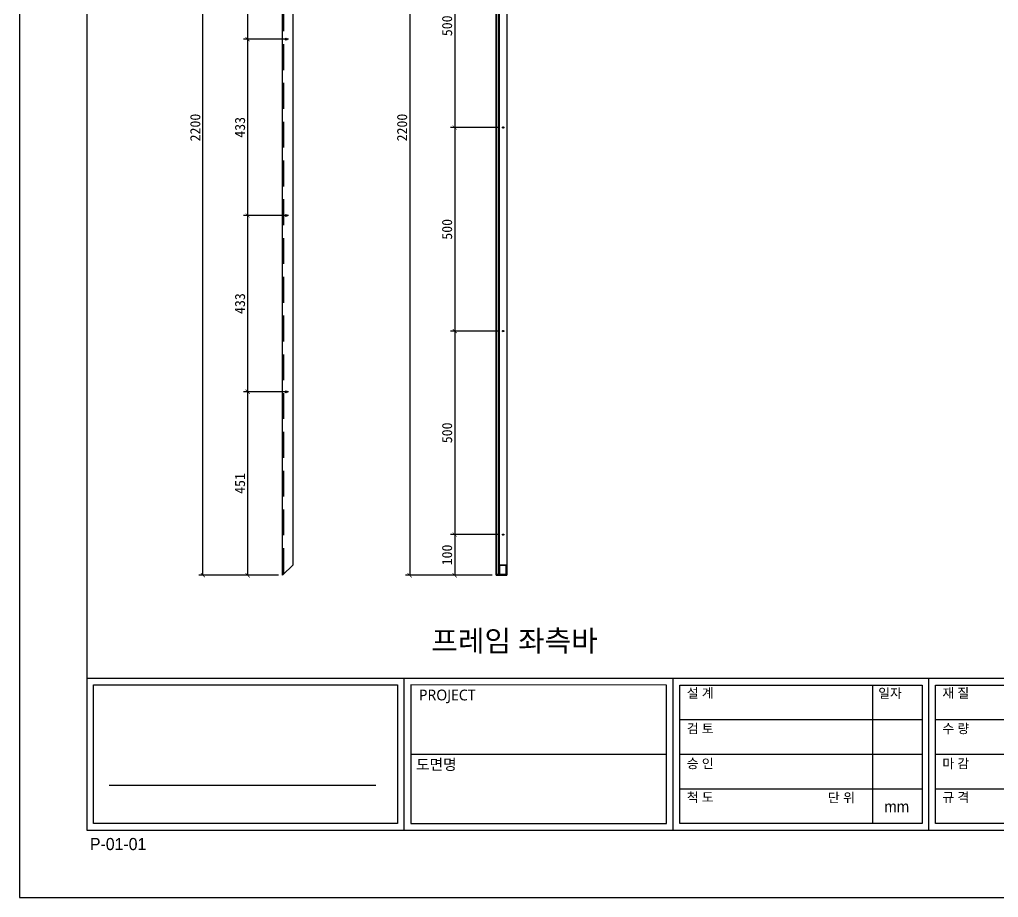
# Model space of a CAD drawing. Header units: millimetres. Extents: x -44117 to 256353, y -2095463 to 65325.
# Drawn here: x -26735 to -24328, y 7428 to 9585 of the extents above; entities that cross this region are included whole.
import ezdxf

# ---------------------------------------------------------------- set-up
doc = ezdxf.new("R2010")
doc.units = ezdxf.units.MM
doc.header["$LTSCALE"] = 10
doc.linetypes.add('HIDDEN', pattern=[9.525, 6.35, -3.175])
doc.layers.add('도면층1', color=7, linetype='HIDDEN')
doc.styles.add('고딕', font='')
doc.styles.get('고딕').set_extended_font_data('HYgtrE')
doc.dimstyles.new('ISO-25', dxfattribs={"dimtxt": 2.5, "dimasz": 2.5, "dimexe": 1, "dimexo": 1, "dimtad": 1, "dimtxsty": 'Standard', "dimblk": 'ARCHTICK', "dimcen": 2.5, "dimadec": 0, "dimazin": 0, "dimtfac": 1, "dimtmove": 0, "dimatfit": 3, "dimfxl": 0, "dimarcsym": 0})

# ---------------------------------------------------------------- blocks, each defined once
blk = doc.blocks.new('a4 1scale')
at = {"color": 8}
for p, q in [((-15144.83, -4477.05), (-14867.83, -4477.05)), ((-15097.66, -4499.61), (-15097.66, -4477.05)), ((-15057.67, -4499.62), (-15057.67, -4477.06)), ((-15028.06, -4478.06), (-15028.06, -4498.62)), ((-15019.68, -4499.62), (-15019.68, -4477.06)), ((-15056.67, -4483.2), (-15020.68, -4483.2)), ((-15018.68, -4483.2), (-14982.69, -4483.2)), ((-15096.66, -4488.33), (-15058.67, -4488.34)), ((-15056.67, -4488.34), (-15020.68, -4488.34)), ((-15018.68, -4488.34), (-14982.69, -4488.34)), ((-15141.53, -4492.95), (-15101.88, -4492.95)), ((-15056.67, -4493.48), (-15020.68, -4493.48)), ((-15018.68, -4493.48), (-14982.69, -4493.48))]:
    blk.add_line(p, q, dxfattribs=at)
for points in [[(-15154.83, -4509.61), (-14857.83, -4509.61), (-14857.83, -4299.61), (-15154.83, -4299.61)], [(-15144.83, -4499.61), (-14867.83, -4499.61), (-14867.83, -4309.61), (-15144.83, -4309.61)]]:
    blk.add_lwpolyline(points, close=True)
for points in [[(-15143.82, -4478.05), (-15098.66, -4478.05), (-15098.66, -4498.61), (-15143.83, -4498.61)], [(-15058.67, -4478.06), (-15096.66, -4478.05), (-15096.66, -4498.61), (-15058.66, -4498.62)], [(-15056.67, -4478.06), (-15020.68, -4478.06), (-15020.68, -4498.62), (-15056.67, -4498.62)], [(-15018.68, -4478.06), (-14982.69, -4478.06), (-14982.69, -4498.62), (-15018.68, -4498.62)]]:
    blk.add_lwpolyline(points, close=True, dxfattribs=at)
at = {"color": 8, "style": '고딕'}
for s, insert, char_height, width, attachment_point in [('{\\fMalgun Gothic|b0|i0|c129|p50;설 계}', (-15055.65, -4478.55), 1.4003, 21.6513, 1), ('{\\fGulim|b0|i0|c129|p50;일자}', (-15027.2, -4478.57), 1.4, 24.7824, 1), ('{\\fMalgun Gothic|b0|i0|c129|p50;재 질}', (-15017.66, -4478.55), 1.4003, 21.6513, 1), ('{\\fMalgun Gothic|b0|i0|c129|p50;PROJECT}', (-15095.45, -4478.74), 1.6004, 37.4801, 1), ('{\\fMalgun Gothic|b0|i0|c129|p50;검 토}', (-15055.65, -4483.82), 1.4003, 21.6513, 1), ('{\\fMalgun Gothic|b0|i0|c129|p50;수 량}', (-15017.66, -4483.82), 1.4003, 21.6513, 1), ('{\\fMalgun Gothic|b0|i0|c129|p50;도면명}', (-15095.89, -4489.07), 1.6004, 37.4801, 1), ('{\\fMalgun Gothic|b0|i0|c129|p50;승 인}', (-15055.65, -4489.02), 1.4003, 21.6513, 1), ('{\\fMalgun Gothic|b0|i0|c129|p50;마 감}', (-15017.66, -4489.02), 1.4003, 21.6513, 1), ('{\\fMalgun Gothic|b0|i0|c129|p50;척 도 }', (-15055.65, -4494.02), 1.4003, 21.6513, 1), ('{\\fGulim|b0|i0|c129|p50;단 위}', (-15034.68, -4494.09), 1.4003, 21.6513, 1), ('{\\fMalgun Gothic|b0|i0|c129|p50;규 격 }', (-15017.66, -4494.02), 1.4003, 21.6513, 1), ('mm', (-15024.45, -4496.13), 1.7, 15.2516, 5), ('{\\C8;P-01-01}', (-15144.37, -4500.78), 1.8004, 27.0059, 1)]:
    blk.add_mtext(s, dxfattribs=dict(at, insert=insert, char_height=char_height, width=width, attachment_point=attachment_point))
blk = doc.blocks.new('_ArchTick')
at = {"color": 0, "linetype": 'ByBlock', "const_width": 0.15}
blk.add_lwpolyline([(-0.5, -0.5), (0.5, 0.5)], dxfattribs=at)
blk = doc.blocks.new('*D139')
at = {"color": 0, "lineweight": -2}
for p, q in [((-26073.6, 9969.4), (-26183.9, 9969.4)), ((-26173.9, 9969.4), (-26173.9, 9536.4)), ((-26073.6, 9536.4), (-26183.9, 9536.4))]:
    blk.add_line(p, q, dxfattribs=at)
at = {"layer": 'Defpoints', "color": 0}
for p in [(-26063.6, 9969.4), (-26173.9, 9536.4), (-26063.6, 9536.4)]:
    blk.add_point(p, dxfattribs=at)
at = {"color": 0, "lineweight": -2, "xscale": 10, "yscale": 10, "zscale": 10}
for p, rotation in [((-26173.9, 9969.4), 90), ((-26173.9, 9536.4), 270)]:
    blk.add_blockref('_ArchTick', p, dxfattribs=dict(at, rotation=rotation))
at = {"color": 0, "insert": (-26192.6, 9752.9), "char_height": 25, "attachment_point": 5, "rotation": 90}
blk.add_mtext('433', dxfattribs=at)
blk = doc.blocks.new('_None')
blk = doc.blocks.new('*D140')
at = {"color": 0, "lineweight": -2}
for p, q in [((-26073.6, 9536.4), (-26183.9, 9536.4)), ((-26173.9, 9536.4), (-26173.9, 9103.4)), ((-26073.6, 9103.4), (-26183.9, 9103.4))]:
    blk.add_line(p, q, dxfattribs=at)
at = {"layer": 'Defpoints', "color": 0}
for p in [(-26063.6, 9536.4), (-26173.9, 9103.4), (-26063.6, 9103.4)]:
    blk.add_point(p, dxfattribs=at)
at = {"color": 0, "lineweight": -2, "xscale": 10, "yscale": 10, "zscale": 10}
for p, rotation in [((-26173.9, 9536.4), 90), ((-26173.9, 9103.4), 270)]:
    blk.add_blockref('_ArchTick', p, dxfattribs=dict(at, rotation=rotation))
at = {"color": 0, "insert": (-26192.6, 9319.9), "char_height": 25, "attachment_point": 5, "rotation": 90}
blk.add_mtext('433', dxfattribs=at)
blk = doc.blocks.new('*D141')
at = {"color": 0, "lineweight": -2}
for p, q in [((-26073.6, 9103.4), (-26183.9, 9103.4)), ((-26173.9, 9103.4), (-26173.9, 8670.4)), ((-26073.6, 8670.4), (-26183.9, 8670.4))]:
    blk.add_line(p, q, dxfattribs=at)
at = {"layer": 'Defpoints', "color": 0}
for p in [(-26063.6, 9103.4), (-26173.9, 8670.4), (-26063.6, 8670.4)]:
    blk.add_point(p, dxfattribs=at)
at = {"color": 0, "lineweight": -2, "xscale": 10, "yscale": 10, "zscale": 10}
for p, rotation in [((-26173.9, 9103.4), 90), ((-26173.9, 8670.4), 270)]:
    blk.add_blockref('_ArchTick', p, dxfattribs=dict(at, rotation=rotation))
at = {"color": 0, "insert": (-26192.6, 8886.9), "char_height": 25, "attachment_point": 5, "rotation": 90}
blk.add_mtext('433', dxfattribs=at)
blk = doc.blocks.new('*D235')
at = {"color": 0, "lineweight": -2}
for p, q in [((-26073.6, 8670.4), (-26183.9, 8670.4)), ((-26173.9, 8670.4), (-26173.9, 8219.4)), ((-26098.1, 8219.4), (-26183.9, 8219.4))]:
    blk.add_line(p, q, dxfattribs=at)
at = {"layer": 'Defpoints', "color": 0}
for p in [(-26063.6, 8670.4), (-26173.9, 8219.4), (-26088.1, 8219.4)]:
    blk.add_point(p, dxfattribs=at)
at = {"color": 0, "lineweight": -2, "xscale": 10, "yscale": 10, "zscale": 10}
for p, rotation in [((-26173.9, 8670.4), 90), ((-26173.9, 8219.4), 270)]:
    blk.add_blockref('_ArchTick', p, dxfattribs=dict(at, rotation=rotation))
at = {"color": 0, "insert": (-26192.6, 8444.9), "char_height": 25, "attachment_point": 5, "rotation": 90}
blk.add_mtext('451', dxfattribs=at)
blk = doc.blocks.new('*D236')
at = {"color": 0, "lineweight": -2}
for p, q in [((-25572.9, 10419.4), (-25785.5, 10419.4)), ((-25775.5, 10419.4), (-25775.5, 8219.4)), ((-25572.9, 8219.4), (-25785.5, 8219.4))]:
    blk.add_line(p, q, dxfattribs=at)
at = {"layer": 'Defpoints', "color": 0}
for p in [(-25562.9, 10419.4), (-25775.5, 8219.4), (-25562.9, 8219.4)]:
    blk.add_point(p, dxfattribs=at)
at = {"color": 0, "lineweight": -2, "xscale": 10, "yscale": 10, "zscale": 10}
for p, rotation in [((-25775.5, 10419.4), 90), ((-25775.5, 8219.4), 270)]:
    blk.add_blockref('_ArchTick', p, dxfattribs=dict(at, rotation=rotation))
at = {"color": 0, "insert": (-25794.2, 9319.4), "char_height": 25, "attachment_point": 5, "rotation": 90}
blk.add_mtext('2200', dxfattribs=at)
blk = doc.blocks.new('*D142')
at = {"color": 0, "lineweight": -2}
for p, q in [((-26098.1, 10419.4), (-26293.8, 10419.4)), ((-26283.8, 8219.4), (-26283.8, 10419.4)), ((-26098.1, 8219.4), (-26293.8, 8219.4))]:
    blk.add_line(p, q, dxfattribs=at)
at = {"layer": 'Defpoints', "color": 0}
for p in [(-26283.8, 10419.4), (-26088.1, 10419.4), (-26088.1, 8219.4)]:
    blk.add_point(p, dxfattribs=at)
at = {"color": 0, "lineweight": -2, "xscale": 10, "yscale": 10, "zscale": 10}
for p, rotation in [((-26283.8, 10419.4), 90), ((-26283.8, 8219.4), 270)]:
    blk.add_blockref('_ArchTick', p, dxfattribs=dict(at, rotation=rotation))
at = {"color": 0, "insert": (-26302.6, 9319.4), "char_height": 25, "attachment_point": 5, "rotation": 90}
blk.add_mtext('2200', dxfattribs=at)
blk = doc.blocks.new('*D269')
at = {"color": 0, "lineweight": -2}
for p, q in [((-25555.9, 9819.4), (-25674.9, 9819.4)), ((-25664.9, 9819.4), (-25664.9, 9319.4)), ((-25555.9, 9319.4), (-25674.9, 9319.4))]:
    blk.add_line(p, q, dxfattribs=at)
at = {"layer": 'Defpoints', "color": 0}
for p in [(-25545.9, 9819.4), (-25664.9, 9319.4), (-25545.9, 9319.4)]:
    blk.add_point(p, dxfattribs=at)
at = {"color": 0, "lineweight": -2, "xscale": 10, "yscale": 10, "zscale": 10}
for p, rotation in [((-25664.9, 9819.4), 90), ((-25664.9, 9319.4), 270)]:
    blk.add_blockref('_ArchTick', p, dxfattribs=dict(at, rotation=rotation))
at = {"color": 0, "insert": (-25683.6, 9569.4), "char_height": 25, "attachment_point": 5, "rotation": 90}
blk.add_mtext('500', dxfattribs=at)
blk = doc.blocks.new('*D270')
at = {"color": 0, "lineweight": -2}
for p, q in [((-25555.9, 9319.4), (-25674.9, 9319.4)), ((-25664.9, 9319.4), (-25664.9, 8819.4)), ((-25555.9, 8819.4), (-25674.9, 8819.4))]:
    blk.add_line(p, q, dxfattribs=at)
at = {"layer": 'Defpoints', "color": 0}
for p in [(-25545.9, 9319.4), (-25664.9, 8819.4), (-25545.9, 8819.4)]:
    blk.add_point(p, dxfattribs=at)
at = {"color": 0, "lineweight": -2, "xscale": 10, "yscale": 10, "zscale": 10}
for p, rotation in [((-25664.9, 9319.4), 90), ((-25664.9, 8819.4), 270)]:
    blk.add_blockref('_ArchTick', p, dxfattribs=dict(at, rotation=rotation))
at = {"color": 0, "insert": (-25683.6, 9069.4), "char_height": 25, "attachment_point": 5, "rotation": 90}
blk.add_mtext('500', dxfattribs=at)
blk = doc.blocks.new('*D271')
at = {"color": 0, "lineweight": -2}
for p, q in [((-25555.9, 8819.4), (-25674.9, 8819.4)), ((-25664.9, 8819.4), (-25664.9, 8319.4)), ((-25555.9, 8319.4), (-25674.9, 8319.4))]:
    blk.add_line(p, q, dxfattribs=at)
at = {"layer": 'Defpoints', "color": 0}
for p in [(-25545.9, 8819.4), (-25664.9, 8319.4), (-25545.9, 8319.4)]:
    blk.add_point(p, dxfattribs=at)
at = {"color": 0, "lineweight": -2, "xscale": 10, "yscale": 10, "zscale": 10}
for p, rotation in [((-25664.9, 8819.4), 90), ((-25664.9, 8319.4), 270)]:
    blk.add_blockref('_ArchTick', p, dxfattribs=dict(at, rotation=rotation))
at = {"color": 0, "insert": (-25683.6, 8569.4), "char_height": 25, "attachment_point": 5, "rotation": 90}
blk.add_mtext('500', dxfattribs=at)
blk = doc.blocks.new('*D272')
at = {"color": 0, "lineweight": -2}
for p, q in [((-25555.9, 8319.4), (-25674.9, 8319.4)), ((-25664.9, 8319.4), (-25664.9, 8219.4)), ((-25572.9, 8219.4), (-25674.9, 8219.4))]:
    blk.add_line(p, q, dxfattribs=at)
at = {"layer": 'Defpoints', "color": 0}
for p in [(-25545.9, 8319.4), (-25664.9, 8219.4), (-25562.9, 8219.4)]:
    blk.add_point(p, dxfattribs=at)
at = {"color": 0, "lineweight": -2, "xscale": 10, "yscale": 10, "zscale": 10}
for p, rotation in [((-25664.9, 8319.4), 90), ((-25664.9, 8219.4), 270)]:
    blk.add_blockref('_ArchTick', p, dxfattribs=dict(at, rotation=rotation))
at = {"color": 0, "insert": (-25683.6, 8269.4), "char_height": 25, "attachment_point": 5, "rotation": 90}
blk.add_mtext('100', dxfattribs=at)

msp = doc.modelspace()

# ---------------------------------------------------------------- linework, layer by layer
for p, q in [((-26088.0858, 8219.40643), (-26088.0858, 10419.40643)), ((-25562.87173, 8219.40643), (-25562.87173, 10419.40643)), ((-25536.87173, 10419.40643), (-25536.87173, 8219.40643)), ((-25561.37173, 8222.40643), (-25561.37173, 10416.40643)), ((-25556.17173, 8222.40643), (-25556.17173, 10416.40643)), ((-26062.0858, 8245.40643), (-26062.0858, 10393.40643)), ((-25554.67173, 8245.40643), (-25554.67173, 10393.40643)), ((-26088.0858, 8219.40643), (-26062.0858, 8245.40643)), ((-25562.87173, 8245.40643), (-25561.37173, 8245.40643)), ((-25556.17173, 8245.40643), (-25536.87173, 8245.40643)), ((-25554.67173, 8243.90643), (-25554.67173, 8222.40643)), ((-25554.67173, 8243.90643), (-25538.37173, 8243.90643)), ((-25538.37173, 8222.40643), (-25538.37173, 8243.90643)), ((-25536.87173, 8219.40643), (-25562.87173, 8219.40643)), ((-25562.87173, 8219.40643), (-25536.87173, 8219.40643)), ((-25561.37173, 8222.40643), (-25556.17173, 8222.40643)), ((-25554.67173, 8222.40643), (-25538.37173, 8222.40643))]:
    msp.add_line(p, q)
for centre in [(-26079.0858, 9536.40643), (-26079.0858, 9103.40643), (-26079.0858, 8670.40643)]:
    msp.add_circle(centre, 2.5)
at = {"layer": '도면층1'}
msp.add_line((-26085.0858, 8222.40643), (-26085.0858, 10416.40643), dxfattribs=at)
for centre in [(-25545.87173, 9319.40643), (-25545.87173, 8819.40643), (-25545.87173, 8319.40643)]:
    msp.add_circle(centre, 1.5, dxfattribs=at)

# ---------------------------------------------------------------- block references
at = {"color": 1, "xscale": 16.5375, "yscale": 16.5375, "zscale": 16.5375}
msp.add_blockref('a4 1scale', (223888.45264, 82005.73904), dxfattribs=at)

# ---------------------------------------------------------------- texts
at = {"color": 142, "insert": (-25517.77798, 8055.62919), "char_height": 52.004575, "width": 1506.5379465, "attachment_point": 5, "style": '고딕'}
msp.add_mtext('{\\fMalgun Gothic|b0|i0|c129|p50;프레임 좌측바}', dxfattribs=at)

# ---------------------------------------------------------------- dimensions: what is measured, and where the dimension line sits
for base, p1, p2, override, picture, middle in [((-26283.82661, 10419.40643), (-26088.0858, 8219.40643), (-26088.0858, 10419.40643), {"dimscale": 10, "dimasz": 1, "dimdec": 1, "dimcen": 0, "dimtdec": 1, "dimldrblk": 'None'}, '*D142', (-26302.57661, 9319.40643)), ((-25775.45203, 8219.40643), (-25562.87173, 10419.40643), (-25562.87173, 8219.40643), {"dimscale": 10, "dimasz": 1, "dimdec": 1, "dimcen": 0, "dimtdec": 1, "dimldrblk": 'None'}, '*D236', (-25794.20203, 9319.40643)), ((-26173.87918, 9536.40643), (-26063.5858, 9969.40643), (-26063.5858, 9536.40643), {"dimscale": 10, "dimasz": 1, "dimldrblk": 'None'}, '*D139', (-26192.62918, 9752.90643)), ((-25664.85782, 9319.40643), (-25545.87173, 9819.40643), (-25545.87173, 9319.40643), {"dimscale": 10, "dimasz": 1, "dimdec": 1, "dimcen": 0, "dimtdec": 1, "dimtmove": 1, "dimldrblk": 'None', "dimtfillclr": 100}, '*D269', (-25683.60782, 9569.40643)), ((-26173.87918, 9103.40643), (-26063.5858, 9536.40643), (-26063.5858, 9103.40643), {"dimscale": 10, "dimasz": 1, "dimldrblk": 'None'}, '*D140', (-26192.62918, 9319.90643)), ((-25664.85782, 8819.40643), (-25545.87173, 9319.40643), (-25545.87173, 8819.40643), {"dimscale": 10, "dimasz": 1, "dimdec": 1, "dimcen": 0, "dimtdec": 1, "dimtmove": 1, "dimldrblk": 'None', "dimtfillclr": 100}, '*D270', (-25683.60782, 9069.40643)), ((-26173.87918, 8670.40643), (-26063.5858, 9103.40643), (-26063.5858, 8670.40643), {"dimscale": 10, "dimasz": 1, "dimldrblk": 'None'}, '*D141', (-26192.62918, 8886.90643)), ((-25664.85782, 8319.40643), (-25545.87173, 8819.40643), (-25545.87173, 8319.40643), {"dimscale": 10, "dimasz": 1, "dimdec": 1, "dimcen": 0, "dimtdec": 1, "dimtmove": 1, "dimldrblk": 'None', "dimtfillclr": 100}, '*D271', (-25683.60782, 8569.40643)), ((-26173.87918, 8219.40643), (-26063.5858, 8670.40643), (-26088.0858, 8219.40643), {"dimscale": 10, "dimasz": 1, "dimldrblk": 'None'}, '*D235', (-26192.62918, 8444.90643)), ((-25664.85782, 8219.40643), (-25545.87173, 8319.40643), (-25562.87173, 8219.40643), {"dimscale": 10, "dimasz": 1, "dimdec": 1, "dimcen": 0, "dimtdec": 1, "dimtmove": 1, "dimldrblk": 'None', "dimtfillclr": 100}, '*D272', (-25683.60782, 8269.40643))]:
    dim = msp.add_linear_dim(base=base, p1=p1, p2=p2, angle=90, dimstyle='ISO-25', override=override)
    dim.commit()
    dim.dimension.update_dxf_attribs({"geometry": picture, "text_midpoint": middle})

doc.saveas('drawing.dxf')
